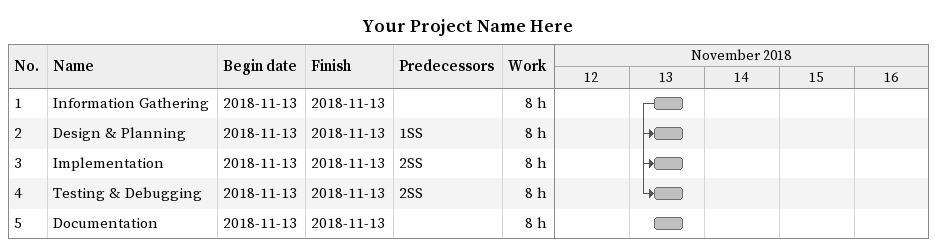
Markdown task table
Your Project Name Here

| ID | Task | Start | Finish | Predecessors | Work (h) |
|---|---|---|---|---|---|
| 1 | Information Gathering | 2018-11-13 | 2018-11-13 |  | 8 |
| 2 | Design & Planning | 2018-11-13 | 2018-11-13 | 1SS | 8 |
| 3 | Implementation | 2018-11-13 | 2018-11-13 | 2SS | 8 |
| 4 | Testing & Debugging | 2018-11-13 | 2018-11-13 | 2SS | 8 |
| 5 | Documentation | 2018-11-13 | 2018-11-13 |  | 8 |
